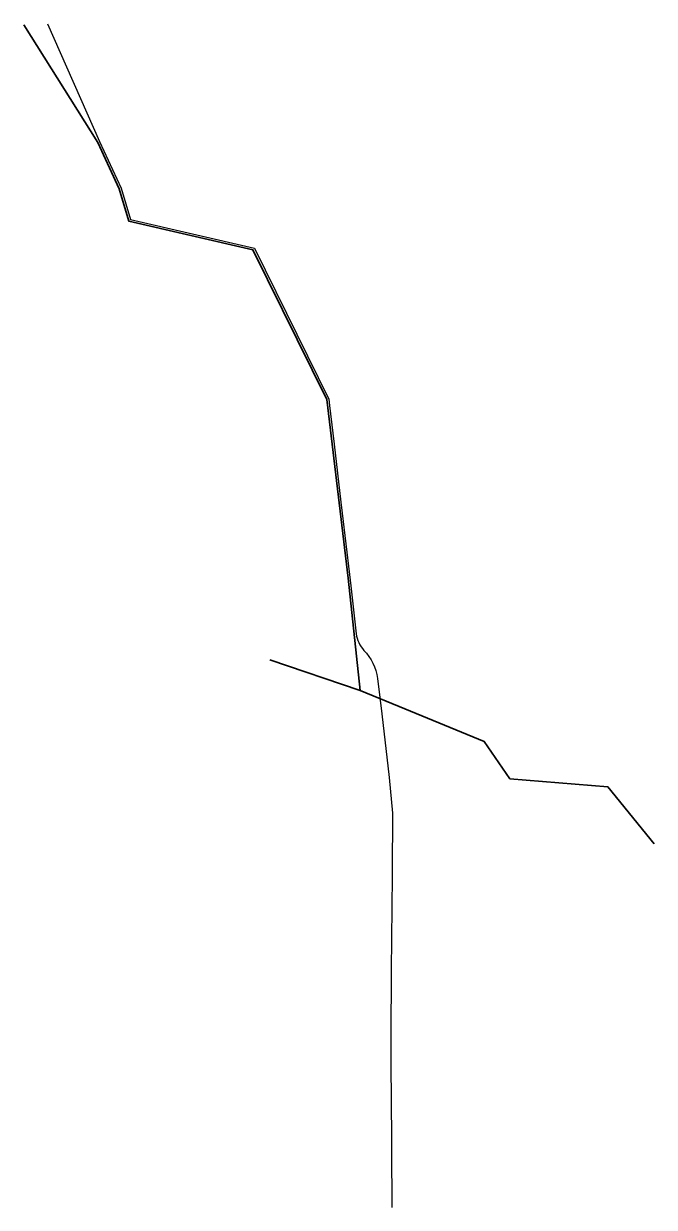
# Model space of a CAD drawing. Header units: millimetres. Extents: x 2242091 to 2245228, y 377980 to 383867.
import ezdxf

# ---------------------------------------------------------------- set-up
doc = ezdxf.new("R2010")
doc.units = ezdxf.units.MM
doc.layers.add('газопровод', color=2, linetype='Continuous')

msp = doc.modelspace()

# ---------------------------------------------------------------- linework, layer by layer
at = {"layer": 'газопровод', "color": 1, "lineweight": 35, "true_color": 0xff0000}
msp.add_line((2243765.1, 380550.8), (2243316.5, 380703.6), dxfattribs=at)
for points in [[(2242091.4, 383861.5), (2242460.1, 383275.6), (2242566.1, 383045), (2242614.2, 382885), (2243231.8, 382742.3), (2243598.6, 381997.1), (2243598.6, 381997.1), (2243704.5, 381108.3), (2243704.5, 381108.3), (2243704.5, 381108.3), (2243704.5, 381108.3), (2243704.5, 381108.3), (2243704.5, 381108.3), (2243704.5, 381108.3), (2243704.5, 381108.3), (2243704.5, 381108.3), (2243704.5, 381108.3), (2243704.5, 381108.3), (2243704.5, 381108.3), (2243704.5, 381108.3), (2243704.5, 381108.3), (2243704.5, 381108.3), (2243704.5, 381108.3), (2243704.5, 381108.3), (2243704.5, 381108.3)], [(2243704.5, 381108.3), (2243765.1, 380550.8), (2243765.1, 380550.8), (2243987.6, 380458.6), (2243987.6, 380458.6), (2243987.6, 380458.6), (2244382.1, 380296.9), (2244509.4, 380111.4), (2244996.8, 380070.8), (2244996.8, 380070.8), (2245228, 379787.2)]]:
    msp.add_lwpolyline(points, dxfattribs=at)
at = {"layer": 'газопровод'}
msp.add_lwpolyline([(2242210.7, 383866.8), (2242468.9, 383280.4), (2242575.5, 383048.5), (2242622.1, 382893.4), (2243238.7, 382751), (2243608.4, 382000), (2243612.2, 381967.7), (2243628.6, 381830.1), (2243635.1, 381775.5), (2243669.3, 381487.9), (2243675.9, 381432.3), (2243712.3, 381126.6), (2243718.5, 381071.5), (2243744.5, 380832.8, 0.150688), (2243783.8, 380750.1, -0.160623), (2243851.3, 380610.9), (2243864, 380503), (2243872.2, 380434.1), (2243909.5, 380117.9), (2243926.5, 379941.1), (2243923.9, 379647.6), (2243923.8, 379627.6), (2243919.8, 379159.7), (2243919.5, 379124.6), (2243917.2, 378858.4), (2243918.3, 378640.9), (2243918.7, 378559), (2243921.9, 377980), (2243921.9, 377980)], format="xyb", dxfattribs=at)

doc.saveas('drawing.dxf')
